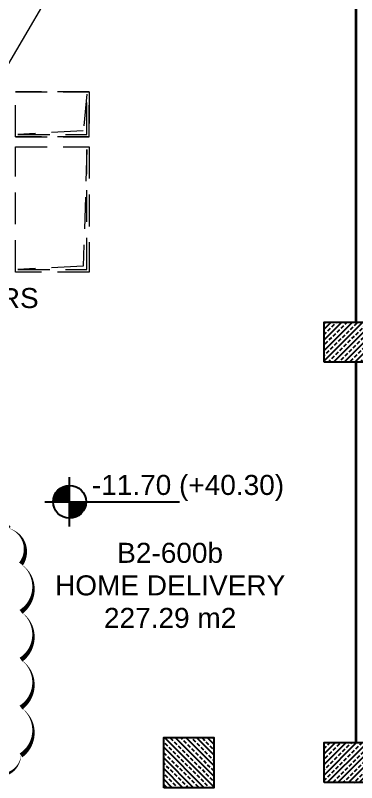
# Model space of a CAD drawing. Header units: metres. Extents: x -9802 to 773, y -8579 to 5125.
# Drawn here: x -2904 to -2223, y -2516 to -983 of the extents above; entities that cross this region are included whole.
import ezdxf
from ezdxf.enums import TextEntityAlignment as Align

# ---------------------------------------------------------------- set-up
doc = ezdxf.new("R2010")
doc.units = ezdxf.units.M
doc.header["$MEASUREMENT"] = 0
doc.linetypes.add('HIDDEN', pattern=[9.525, 6.35, -3.175])
doc.layers.get('0').update_dxf_attribs({"color": 30, "lineweight": 0})
for name, color, linetype in [('AG-PLASTER', 73, 'Continuous'), ('V-0_Hatch_Concrete', 252, 'Continuous'), ('V-0_Notation_Level_200', 2, 'Continuous'), ('V-2_Column', 160, 'Continuous')]:
    doc.layers.add(name, color=color, linetype=linetype)
for name, color, linetype, lineweight in [('AG-Wall', 4, 'Continuous', 20), ('AI-040 @ 250', 2, 'Continuous', 20), ('HOLD', 7, 'Continuous', 0), ('shaft', 3, 'Continuous', 20)]:
    doc.layers.add(name, color=color, linetype=linetype, lineweight=lineweight)
doc.styles.add('ALANLAR_B8$0$ALANLAR_B8$0$VIVA_100', font='arial.ttf', dxfattribs={"height": 25})
doc.styles.add('ARIAL', font='arial.ttf', dxfattribs={"width": 0.9})

# ---------------------------------------------------------------- blocks, each defined once
blk = doc.blocks.new('*U6')
at = {"style": 'ARIAL'}
for tag, p in [('NO', (1.676, 0.8)), ('MAHAL', (1.676, -1.8)), ('ALAN', (1.676, -4.4))]:
    blk.add_attdef(tag, text='', height=1.6, dxfattribs=at).set_placement(p, align=Align.MIDDLE_CENTER)
blk = doc.blocks.new('*U27')
for p, q in [((0, -493), (0, 493)), ((-493, 0), (2191, 0))]:
    blk.add_line(p, q)
at = {"const_width": 328}
for points in [[(0, 164, 0.414214), (-164, 0, 0.414214)], [(0, -164, 0.414214), (164, 0, 0.414214)]]:
    blk.add_lwpolyline(points, format="xyb", dxfattribs=at)
blk.add_circle((0, 0), 328)
at = {"style": 'ALANLAR_B8$0$ALANLAR_B8$0$VIVA_100'}
for tag, p in [('%%P0.00', (1897, 137)), ('-0.07', (1834, -502))]:
    blk.add_attdef(tag, text='', height=400, dxfattribs=at).set_placement(p, align=Align.RIGHT)
blk = doc.blocks.new('kolon 1x1')
at = {"layer": 'V-0_Hatch_Concrete'}
h = blk.add_hatch(dxfattribs=at)
h.set_pattern_fill('ANSI33', color=256, scale=0.6, angle=90)
h.set_pattern_definition([(135, (49.56922, -174.56495), (-0.10606602, -0.10606602), []), (135, (49.56922, -174.45888), (-0.10606602, -0.10606602), [0.075, -0.0375])])
h.paths.add_polyline_path([(1, -1), (1, 0), (0, 0), (0, -1)])
blk.add_lwpolyline([(0, -1), (0, 0), (1, 0), (1, -1)], close=True)
blk = doc.blocks.new('kolon 80x80')
at = {"layer": 'V-0_Hatch_Concrete'}
h = blk.add_hatch(dxfattribs=at)
h.set_pattern_fill('ANSI33', color=256, scale=0.6)
h.set_pattern_definition([(45, (-190.3679, -46.12143), (-0.10606602, 0.10606602), []), (45, (-190.26183, -46.12143), (-0.10606602, 0.10606602), [0.075, -0.0375])])
h.paths.add_polyline_path([(0, -0.8), (0.8, -0.8), (0.8, 0), (0, 0)])
blk.add_lwpolyline([(0, -0.8), (0, 0), (0.8, 0), (0.8, -0.8)], close=True)

msp = doc.modelspace()

# ---------------------------------------------------------------- linework, layer by layer
at = {"ltscale": 0.3}
msp.add_line((-3398.1, -1900.4), (712, 5125), dxfattribs=at)
at = {"layer": 'AG-PLASTER', "ltscale": 0.3}
for points in [[(-2225.4, -825.9), (-2225.4, -1595.9)], [(-2225.4, -1675.9), (-2225.4, -2435.9)]]:
    msp.add_lwpolyline(points, dxfattribs=at)
at = {"layer": 'AG-Wall', "ltscale": 0.3}
for points in [[(-2223.4, -825.9), (-2223.4, -1595.9)], [(-2223.4, -1675.9), (-2223.4, -2435.9)]]:
    msp.add_lwpolyline(points, dxfattribs=at)
at = {"layer": 'HOLD'}
msp.add_lwpolyline([(-3491.2, -2007.9, 0, 9.56, -0.520567), (-3395.6, -2007.9, 0, 9.56, -0.520567), (-3300, -2007.9, 0, 9.56, -0.520567), (-3204.4, -2007.9, 0, 9.56, -0.520567), (-3108.8, -2007.9, 0, 9.56, -0.520567), (-3013.2, -2007.9, 0, 9.56, -0.520567), (-2917.6, -2007.9, 0, 9.56, -0.520567), (-2893.2, -2079.1, 0, 9.56, -0.520567), (-2893.2, -2174.7, 0, 9.56, -0.520567), (-2893.2, -2270.3, 0, 9.56, -0.520567), (-2893.2, -2365.9, 0, 9.56, -0.520567), (-2893.2, -2461.5, 0, 9.56, -0.520567), (-2953, -2497.3, 0, 9.56, -0.520567), (-3048.6, -2497.3, 0, 9.56, -0.520567), (-3144.2, -2497.3, 0, 9.56, -0.520567), (-3239.8, -2497.3, 0, 9.56, -0.520567), (-3335.4, -2497.3, 0, 9.56, -0.520567), (-3431, -2497.3, 0, 9.56, -0.520567), (-3491.2, -2461.9, 0, 9.56, -0.520567), (-3491.2, -2366.3, 0, 9.56, -0.520567), (-3491.2, -2270.7, 0, 9.56, -0.520567), (-3491.2, -2175.1, 0, 9.56, -0.520567), (-3491.2, -2079.5, 0, 9.56, -0.520567)], format="xyseb", close=True, dxfattribs=at)
at = {"layer": 'shaft', "linetype": 'HIDDEN', "ltscale": 10, "transparency": 33554687}
for points in [[(-2904.4, -1225.9), (-2756.9, -1225.9), (-2756.9, -1135.9), (-2904.4, -1135.9)], [(-2899.4, -1220.9), (-2761.9, -1220.9), (-2761.9, -1140.9), (-2768.9, -1213.9), (-2899.4, -1220.9)], [(-2899.4, -1490.9), (-2761.9, -1490.9), (-2761.9, -1250.9), (-2768.9, -1483.9), (-2899.4, -1490.9)]]:
    msp.add_lwpolyline(points, dxfattribs=at)
for points in [[(-2904.4, -1135.9), (-2756.9, -1135.9), (-2756.9, -1225.9), (-2904.4, -1225.9)], [(-2904.4, -1245.9), (-2756.9, -1245.9), (-2756.9, -1495.9), (-2904.4, -1495.9)]]:
    msp.add_lwpolyline(points, close=True, dxfattribs=at)

# ---------------------------------------------------------------- block references
at = {"layer": 'AI-040 @ 250', "color": 2, "linetype": 'Continuous', "lineweight": 20, "xscale": 25, "yscale": 25, "zscale": 25}
for p, values in [((-3070.6, -1502.9), {'ALAN': '42.59m2', 'MAHAL': 'EXIT STAIRS', 'NO': 'B2-790b'}), ((-2637.5, -2076.8), {'ALAN': '227.29 m2', 'MAHAL': 'HOME DELIVERY', 'NO': 'B2-600b'})]:
    msp.add_blockref('*U6', p, dxfattribs=at).add_auto_attribs(values)
at = {"layer": 'V-0_Notation_Level_200'}
ref = msp.add_blockref('*U27', (-2796.2, -1954.9), dxfattribs=dict(at, xscale=0.1, yscale=0.1, zscale=0.1))
ref.add_attrib('%%P0.00', '      -11.70 (+40.30)', dxfattribs={"layer": '0', "height": 40, "style": 'ALANLAR_B8$0$ALANLAR_B8$0$VIVA_100'}).set_placement((-2606.5, -1941.2), align=Align.CENTER)
at = {"layer": 'V-2_Column', "xscale": 100, "yscale": 100, "zscale": 100}
for name, p in [('kolon 80x80', (-2288.4, -1595.9)), ('kolon 1x1', (-2608.4, -2425.9)), ('kolon 80x80', (-2288.4, -2435.9))]:
    msp.add_blockref(name, p, dxfattribs=at)

doc.saveas('drawing.dxf')
